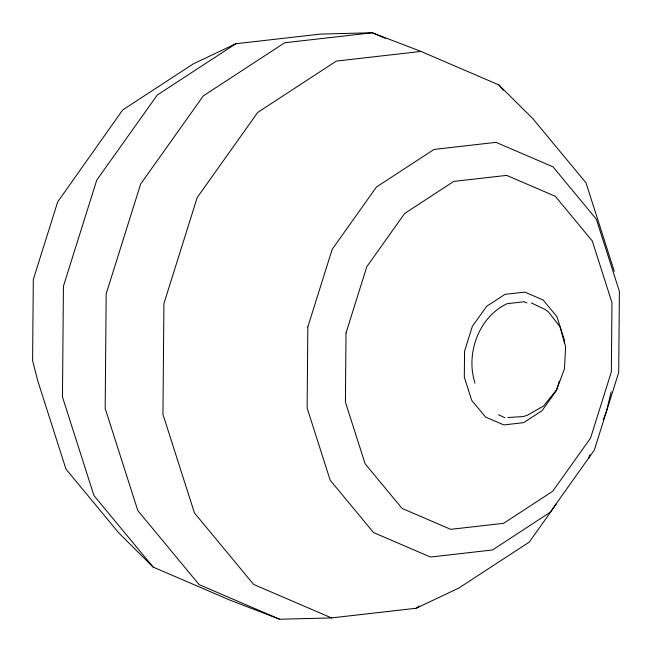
<?xml version="1.0" encoding="UTF-8"?>
<svg xmlns="http://www.w3.org/2000/svg" width="652" height="652" viewBox="0 0 652 652"><rect width="100%" height="100%" fill="white"/><g stroke="black" fill="none" stroke-linecap="round" stroke-linejoin="round"><path stroke-width="0.98" d="M564.306 342.838L564.339 339.839L556.947 316.717L543.075 299.953L524.819 292.104L504.974 294.37L486.547 306.399L472.35 326.367L464.55 351.224L464.322 377.19L471.706 400.32L485.585 417.076L503.841 424.925L523.686 422.659L542.114 410.63L556.303 390.67L559.31 381.102M611.144 391.738L606.515 411.282L603.287 419.839M589.921 455.023L588.952 457.9L590.027 455.039M556.441 503.874L529.302 542.048L458.845 588.047L416.155 608.259L331.493 617.917L279.675 619.237L231.012 600.565L153.163 567.101L119.023 533.189L65.958 469.09L37.71 380.662L32.6 360.613L33.301 279.529L57.669 201.916L122.698 109.952L193.155 63.953L235.845 43.741L320.507 34.083L372.325 32.763L420.988 51.435L498.837 84.899L532.977 118.811L586.042 182.91L614.29 271.338M235.845 43.741L157.262 95.045L96.716 180.196L63.431 286.22L62.47 396.978L93.978 495.61L153.163 567.101M416.155 608.259L419.529 606.05M420.988 51.435L336.326 61.084L257.744 112.397L197.197 197.54L163.913 303.571L162.951 414.33L194.459 512.961L253.644 584.453L331.493 617.917M507.81 417.524L522.871 416.595L527.061 415.414L543.613 405.968L556.759 389.586L564.477 368.779L565.61 346.709L559.97 326.725L548.422 311.884L544.99 309.407L531.445 302.984M385.299 38.338L372.325 32.763L284.68 42.763L203.326 95.877L140.645 184.035L106.178 293.799L105.184 408.462L137.808 510.573L199.08 584.591L279.675 619.237M526.906 302.927L524.151 301.737L507.134 303.677C478.56 317.035 465.495 353.995 475.006 383.164M498.478 414.713L504.795 417.712M498.837 84.899L503.344 90.335M307.825 326.929L307.125 408.005L330.189 480.214L373.514 532.545L430.499 557.044L492.48 549.978L550.003 512.415L594.331 450.084L618.699 372.471L619.4 291.387L596.336 219.186L553.01 166.847L496.017 142.348L434.045 149.422L376.514 186.977L332.194 249.308L307.825 326.929M346.016 332.927L345.413 402.129L365.104 463.768L402.08 508.438L450.728 529.342L503.621 523.312L552.725 491.249L590.557 438.046L611.356 371.795L611.959 302.593L592.269 240.963L555.292 196.285L506.645 175.38L453.743 181.411L404.647 213.473L366.815 266.676L346.016 332.927"/></g></svg>
